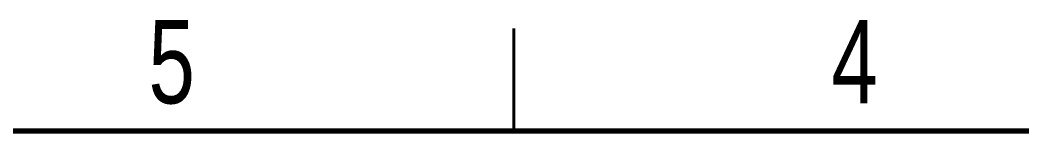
# Model space of a CAD drawing. Header units: millimetres. Extents: x 2 to 418, y 2 to 295.
# Drawn here: x 173.8 to 247.2, y 287 to 295.1 of the extents above; entities that cross this region are included whole.
import ezdxf

# ---------------------------------------------------------------- set-up
doc = ezdxf.new("R2010")
doc.units = ezdxf.units.MM
doc.styles.add('SLDTEXTSTYLE0', font='TXT', dxfattribs={"width": 0.75})

msp = doc.modelspace()

# ---------------------------------------------------------------- linework, layer by layer
at = {"color": 7, "linetype": 'Continuous', "lineweight": 35}
for p, q in [((210, 294.5), (210, 287)), ((210, 287), (210, 294.5))]:
    msp.add_line(p, q, dxfattribs=at)
at = {"color": 7, "linetype": 'Continuous', "lineweight": 70}
msp.add_line((10, 287), (410, 287), dxfattribs=at)

# ---------------------------------------------------------------- texts
at = {"color": 7, "linetype": 'Continuous', "lineweight": 0, "char_height": 6.096, "attachment_point": 2, "style": 'SLDTEXTSTYLE0'}
for s, insert in [('5', (184.939, 295.114)), ('4', (234.939, 295.114))]:
    msp.add_mtext(s, dxfattribs=dict(at, insert=insert))

doc.saveas('drawing.dxf')
